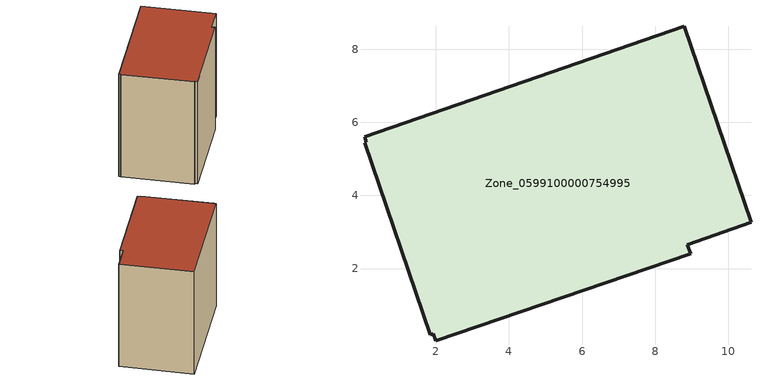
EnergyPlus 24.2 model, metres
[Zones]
Zone_0599100000754995
 floor ground (C_G): 1.93,0.21 1.84,0.19 0.05,5.44 0.1,5.46 0.05,5.6 8.79,8.62 10.62,3.27 8.88,2.66 8.96,2.41 1.99,0.03 z0
 wall outside (C_F): 0.05,5.6 0.1,5.46 0.05,5.44 1.84,0.19 1.93,0.21 1.99,0.03 8.96,2.41 8.88,2.66 10.62,3.27 8.79,8.62 0.05,5.6 z0:9.04
 roof outside (C_R): 1.84,0.19 1.93,0.21 1.99,0.03 8.96,2.41 8.88,2.66 10.62,3.27 8.79,8.62 0.05,5.6 0.1,5.46 0.05,5.44 z9.04
[BUILDING]
Pand.0599100000754995: North Axis=0; Terrain=City; Loads Convergence Tolerance Value=0.04; Temperature Convergence Tolerance Value=0.4; Solar Distribution=FullExterior; Maximum Number of Warmup Days=25; Minimum Number of Warmup Days=1
[Site:Location]
Rotterdam.The.Hague.AP_ZH_NLD Design_Conditions: Latitude=51.96; Longitude=4.45; Time Zone=1; Elevation=-4.5
[SITE:GROUNDTEMPERATURE:BUILDINGSURFACE]
18, 18, 18, 18, 18, 18, 18, 18, 18, 18, 18, 18
[MATERIAL] Thermal Absorptance=0.9; Solar Absorptance=0.7; Visible Absorptance=0.7
Name | Roughness | Thickness | Conductivity | Density | Specific Heat
G.TI.2006-2014 | MediumSmooth | 0.15 | 0.06 | 540 | 1210
F.TI.2006-2014 | Rough | 0.3 | 0.12 | 1920 | 840
R.TI.2006-2014 | MediumRough | 0.2 | 0.08 | 1500 | 1000
[CONSTRUCTION]
C_G: G.TI.2006-2014
C_F: F.TI.2006-2014
C_R: R.TI.2006-2014
[ZONE]
Zone_0599100000754995: Type=1; Multiplier=1; Ceiling Height=Autocalculate; Volume=Autocalculate; Floor Area=autocalculate; Part of Total Floor Area=Yes
[ZONEINFILTRATION:DESIGNFLOWRATE]
Infil_Zone_0599100000754995: Zone or ZoneList or Space or SpaceList=Zone_0599100000754995; Schedule=AlwaysOn; Design Flow Rate Calculation Method=Flow/Area; Flow Rate per Floor Area=0.0015; Constant Term Coefficient=1; Temperature Term Coefficient=0; Velocity Term Coefficient=0; Velocity Squared Term Coefficient=0
[HVACTEMPLATE:ZONE:IDEALLOADSAIRSYSTEM]
Zone_0599100000754995: Maximum Heating Supply Air Temperature=50; Minimum Cooling Supply Air Temperature=13; Maximum Heating Supply Air Humidity Ratio=0.0156; Minimum Cooling Supply Air Humidity Ratio=0.0077; Heating Limit=NoLimit; Cooling Limit=NoLimit; Dehumidification Control Type=ConstantSensibleHeatRatio; Cooling Sensible Heat Ratio=0.7; Dehumidification Setpoint=60; Humidification Control Type=None; Humidification Setpoint=30; Outdoor Air Method=None; Outdoor Air Flow Rate per Person=0.00944; Outdoor Air Flow Rate per Zone Floor Area=0; Outdoor Air Flow Rate per Zone=0; Demand Controlled Ventilation Type=None; Outdoor Air Economizer Type=NoEconomizer; Heat Recovery Type=None; Sensible Heat Recovery Effectiveness=0.7; Latent Heat Recovery Effectiveness=0.65
[ZONECONTROL:THERMOSTAT]
ThermostatControl_Zone_0599100000754995: Zone or ZoneList=Zone_0599100000754995; Control Type Schedule=DualSetpointControlType; Control 1=Thermostat_Zone_0599100000754995; Temperature Difference Between Cutout And Setpoint=0
[THERMOSTATSETPOINT:DUALSETPOINT]
Thermostat_Zone_0599100000754995: Heating Setpoint Temperature Schedule=HeatingSetpoint_Zone_0599100000754995; Cooling Setpoint Temperature Schedule=CoolingSetpoint_Zone_0599100000754995
[SCHEDULE:COMPACT]
HeatingSetpoint_Zone_0599100000754995: Through: 12/31, For: AllDays, Until: 24:00, 21
CoolingSetpoint_Zone_0599100000754995: Through: 12/31, For: AllDays, Until: 24:00, 24
DualSetpointControlType: Through: 12/31, For: AllDays, Until: 24:00, 4
AlwaysOn: Through: 12/31, For: AllDays, Until: 24:00, 1
